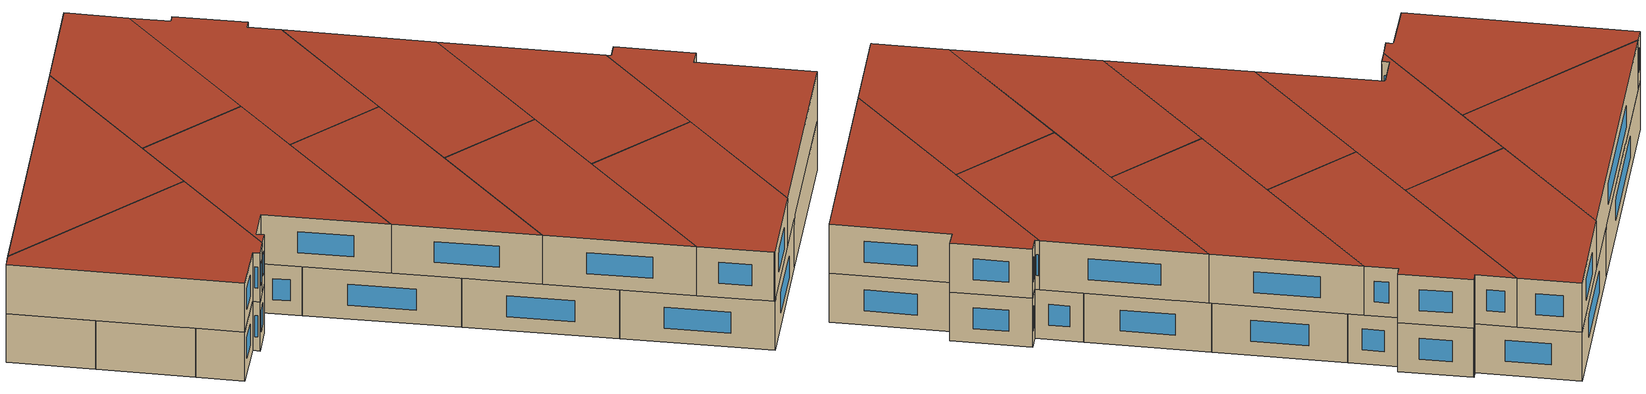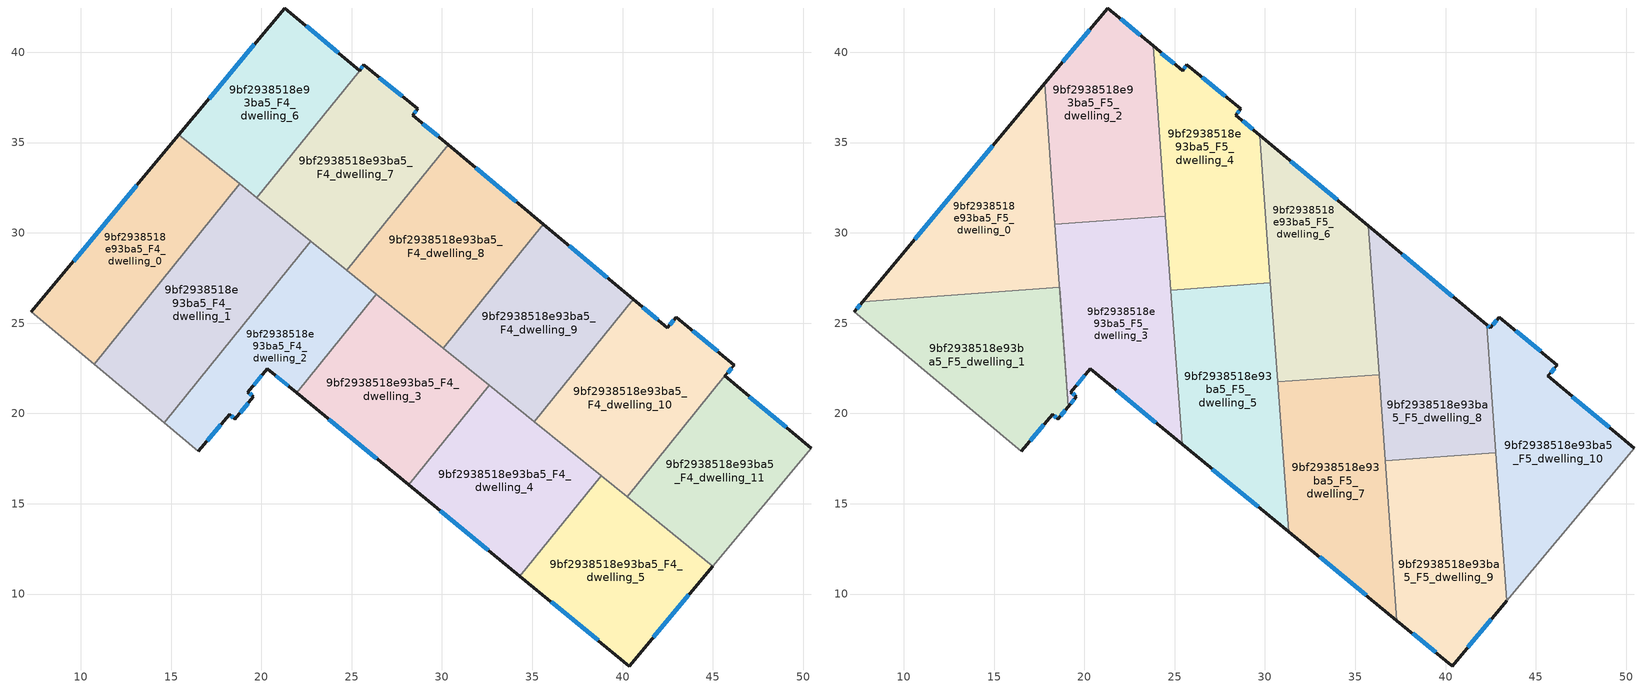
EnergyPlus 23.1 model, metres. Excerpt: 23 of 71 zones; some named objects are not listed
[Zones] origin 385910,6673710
9bf2938518e93ba5_F4_dwelling_0
 floor to 9bf2938518e93ba5_F3_dwelling_0 (EU_floor_Construction): 18.81,32.71 10.74,22.73 7.27,25.63 15.44,35.43 z12
 wall outside (EU_wall_Construction): 15.44,35.43 7.27,25.63 z12:15
 wall to 9bf2938518e93ba5_F4_dwelling_1 (EU_wall_Construction): 10.74,22.73 18.81,32.71 z12:15
 wall adiabatic (EU_wall_Construction): 7.27,25.63 10.74,22.73 z12:15
 wall to 9bf2938518e93ba5_F4_dwelling_6 (EU_wall_Construction): 18.81,32.71 15.44,35.43 z12:15
 window (EU_Window_Construction): 13.11,32.63 9.6,28.43 z12.86:14.14
 ceiling adiabatic (EU_roof_Construction): 10.74,22.73 13.9,26.64 7.74,26.19 7.27,25.63 z15
9bf2938518e93ba5_F4_dwelling_1
 floor to 9bf2938518e93ba5_F3_dwelling_1 (EU_floor_Construction): 22.74,29.54 14.62,19.49 10.74,22.73 18.81,32.71 z12
 wall to 9bf2938518e93ba5_F4_dwelling_2 (EU_wall_Construction): 14.62,19.49 22.74,29.54 z12:15
 wall adiabatic (EU_wall_Construction): 10.74,22.73 14.62,19.49 z12:15
 wall to 9bf2938518e93ba5_F4_dwelling_7 (EU_wall_Construction): 22.74,29.54 19.76,31.95 z12:15
 wall to 9bf2938518e93ba5_F4_dwelling_6 (EU_wall_Construction): 19.76,31.95 18.81,32.71 z12:15
 ceiling adiabatic (EU_roof_Construction): 14.62,19.49 18.8,24.66 18.63,26.99 13.9,26.64 10.74,22.73 z15
9bf2938518e93ba5_F4_dwelling_10
 floor to 9bf2938518e93ba5_F3_dwelling_10 (EU_floor_Construction): 42.97,25.33 46.2,22.67 45.66,22.08 40.25,15.38 35.1,19.55 40.58,26.33 42.48,24.74 z12
 wall outside (EU_wall_Construction): 45.66,22.08 46.2,22.67 42.97,25.33 42.48,24.74 40.58,26.33 z12:15
 wall to 9bf2938518e93ba5_F4_dwelling_11 (EU_wall_Construction): 40.25,15.38 45.66,22.08 z12:15
 wall to 9bf2938518e93ba5_F4_dwelling_9 (EU_wall_Construction): 40.58,26.33 35.1,19.55 z12:15
 wall to 9bf2938518e93ba5_F4_dwelling_4 (EU_wall_Construction): 35.1,19.55 38.81,16.55 z12:15
 wall to 9bf2938518e93ba5_F4_dwelling_5 (EU_wall_Construction): 38.81,16.55 40.25,15.38 z12:15
 window (EU_Window_Construction): 41.94,25.19 41.12,25.87 / 42.83,25.16 42.62,24.91 / 45.28,23.43 43.89,24.57 / 45.81,22.25 46.04,22.5 z12.86:14.14
9bf2938518e93ba5_F4_dwelling_11
 floor to 9bf2938518e93ba5_F3_dwelling_11 (EU_floor_Construction): 50.44,18.08 44.99,11.55 40.25,15.38 45.66,22.08 z12
 wall outside (EU_wall_Construction): 50.44,18.08 45.66,22.08 z12:15
 wall adiabatic (EU_wall_Construction): 44.99,11.55 50.44,18.08 z12:15
 wall to 9bf2938518e93ba5_F4_dwelling_5 (EU_wall_Construction): 40.25,15.38 44.99,11.55 z12:15
 window (EU_Window_Construction): 49.07,19.22 47.03,20.94 z12.86:14.14
9bf2938518e93ba5_F4_dwelling_2
 floor to 9bf2938518e93ba5_F3_dwelling_2 (EU_floor_Construction): 26.36,26.61 21.95,21.14 20.33,22.47 19.26,21.18 19.56,20.93 18.54,19.68 18.26,19.95 16.5,17.92 14.62,19.49 22.74,29.54 z12
 wall outside (EU_wall_Construction): 16.5,17.92 18.26,19.95 18.54,19.68 19.56,20.93 19.26,21.18 20.33,22.47 21.95,21.14 z12:15
 wall adiabatic (EU_wall_Construction): 14.62,19.49 16.5,17.92 z12:15
 wall to 9bf2938518e93ba5_F4_dwelling_3 (EU_wall_Construction): 21.95,21.14 26.36,26.61 z12:15
 wall to 9bf2938518e93ba5_F4_dwelling_8 (EU_wall_Construction): 26.36,26.61 24.73,27.92 z12:15
 wall to 9bf2938518e93ba5_F4_dwelling_7 (EU_wall_Construction): 24.73,27.92 22.74,29.54 z12:15
 window (EU_Window_Construction): 18.83,20.04 19.27,20.58 / 18.34,19.87 18.46,19.76 / 17,18.5 17.75,19.37 / 20.79,22.09 21.49,21.52 / 19.57,21.55 20.03,22.11 / 19.47,21.01 19.35,21.11 z12.86:14.14
9bf2938518e93ba5_F4_dwelling_3
 floor to 9bf2938518e93ba5_F3_dwelling_3 (EU_floor_Construction): 32.61,21.56 28.16,16.05 21.95,21.14 26.36,26.61 z12
 wall outside (EU_wall_Construction): 21.95,21.14 28.16,16.05 z12:15
 wall to 9bf2938518e93ba5_F4_dwelling_4 (EU_wall_Construction): 28.16,16.05 32.61,21.56 z12:15
 wall to 9bf2938518e93ba5_F4_dwelling_9 (EU_wall_Construction): 32.61,21.56 30.08,23.61 z12:15
 wall to 9bf2938518e93ba5_F4_dwelling_8 (EU_wall_Construction): 30.08,23.61 26.36,26.61 z12:15
 window (EU_Window_Construction): 23.73,19.69 26.39,17.5 z12.86:14.14
9bf2938518e93ba5_F4_dwelling_4
 floor to 9bf2938518e93ba5_F3_dwelling_4 (EU_floor_Construction): 38.81,16.55 34.32,11 28.16,16.05 32.61,21.56 z12
 wall outside (EU_wall_Construction): 28.16,16.05 34.32,11 z12:15
 wall to 9bf2938518e93ba5_F4_dwelling_5 (EU_wall_Construction): 34.32,11 38.81,16.55 z12:15
 wall to 9bf2938518e93ba5_F4_dwelling_9 (EU_wall_Construction): 35.1,19.55 32.61,21.56 z12:15
 window (EU_Window_Construction): 29.92,14.6 32.56,12.44 z12.86:14.14
 ceiling adiabatic (EU_roof_Construction): 36.9,14.19 38.81,16.55 36.6,18.34 z15
9bf2938518e93ba5_F4_dwelling_5
 floor to 9bf2938518e93ba5_F3_dwelling_5 (EU_floor_Construction): 44.99,11.55 40.38,6.02 34.32,11 38.81,16.55 z12
 wall outside (EU_wall_Construction): 34.32,11 40.38,6.02 44.99,11.55 z12:15
 window (EU_Window_Construction): 41.7,7.6 43.68,9.97 / 36.05,9.57 38.65,7.44 z12.86:14.14
9bf2938518e93ba5_F4_dwelling_6
 floor to 9bf2938518e93ba5_F3_dwelling_6 (EU_floor_Construction): 25.44,38.98 19.76,31.95 15.44,35.43 21.29,42.45 z12
 wall outside (EU_wall_Construction): 25.44,38.98 21.29,42.45 15.44,35.43 z12:15
 wall to 9bf2938518e93ba5_F4_dwelling_7 (EU_wall_Construction): 19.76,31.95 25.44,38.98 z12:15
 window (EU_Window_Construction): 19.62,40.45 17.11,37.44 / 24.25,39.97 22.48,41.46 z12.86:14.14
9bf2938518e93ba5_F4_dwelling_7
 floor to 9bf2938518e93ba5_F3_dwelling_7 (EU_floor_Construction): 28.67,36.86 28.38,36.52 30.35,34.88 24.73,27.92 19.76,31.95 25.44,38.98 25.68,39.3 25.69,39.29 z12
 wall outside (EU_wall_Construction): 30.35,34.88 28.38,36.52 28.67,36.86 25.69,39.29 25.68,39.3 25.44,38.98 z12:15
 wall to 9bf2938518e93ba5_F4_dwelling_8 (EU_wall_Construction): 24.73,27.92 30.35,34.88 z12:15
 window (EU_Window_Construction): 25.61,39.21 25.51,39.07 / 27.82,37.56 26.54,38.6 / 28.46,36.62 28.59,36.76 / 29.79,35.35 28.95,36.05 z12.86:14.14
9bf2938518e93ba5_F4_dwelling_8
 floor to 9bf2938518e93ba5_F3_dwelling_8 (EU_floor_Construction): 35.62,30.47 30.08,23.61 24.73,27.92 30.35,34.88 z12
 wall outside (EU_wall_Construction): 35.62,30.47 30.35,34.88 z12:15
 wall to 9bf2938518e93ba5_F4_dwelling_9 (EU_wall_Construction): 30.08,23.61 35.62,30.47 z12:15
 window (EU_Window_Construction): 34.12,31.73 31.86,33.62 z12.86:14.14
9bf2938518e93ba5_F4_dwelling_9
 floor to 9bf2938518e93ba5_F3_dwelling_9 (EU_floor_Construction): 40.58,26.33 35.1,19.55 30.08,23.61 35.62,30.47 z12
 wall outside (EU_wall_Construction): 40.58,26.33 35.62,30.47 z12:15
 window (EU_Window_Construction): 39.16,27.51 37.04,29.29 z12.86:14.14
9bf2938518e93ba5_F5_dwelling_0
 floor to 9bf2938518e93ba5_F4_dwelling_0 (EU_floor_Construction): 18.18,33.22 18.26,32.04 13.9,26.64 7.74,26.19 15.44,35.43 z15
 floor to 9bf2938518e93ba5_F4_dwelling_1 (EU_floor_Construction): 18.26,32.04 18.8,24.66 18.63,26.99 13.9,26.64 z15
 floor to 9bf2938518e93ba5_F4_dwelling_6 (EU_floor_Construction): 17.81,38.27 18.18,33.22 15.44,35.43 z15
 wall outside (EU_wall_Construction): 17.81,38.27 7.74,26.19 z15:18
 wall to 9bf2938518e93ba5_F5_dwelling_1 (EU_wall_Construction): 7.74,26.19 18.63,26.99 19.11,20.38 z15:18
 wall to 9bf2938518e93ba5_F5_dwelling_3 (EU_wall_Construction): 19.11,20.38 18.37,30.48 z15:18
 wall to 9bf2938518e93ba5_F5_dwelling_2 (EU_wall_Construction): 18.37,30.49 17.81,38.27 z15:18
 window (EU_Window_Construction): 14.93,34.82 10.61,29.64 z15.86:17.14
 roof outside (EU_roof_Construction): 18.63,26.99 17.81,38.27 7.74,26.19 z18
9bf2938518e93ba5_F5_dwelling_1
 floor to 9bf2938518e93ba5_F4_dwelling_2 (EU_floor_Construction): 18.8,24.66 19.11,20.38 18.54,19.68 18.26,19.95 16.5,17.92 14.62,19.49 z15
 floor adiabatic (EU_floor_Construction): 18.63,26.99 18.8,24.66 14.62,19.49 7.27,25.63 7.74,26.19 z15
 wall outside (EU_wall_Construction): 16.5,17.92 18.26,19.95 18.54,19.68 19.11,20.38 / 7.74,26.19 7.27,25.63 z15:18
 wall adiabatic (EU_wall_Construction): 7.27,25.63 16.5,17.92 z15:18
 window (EU_Window_Construction): 18.34,19.87 18.46,19.76 / 17,18.5 17.75,19.37 / 7.6,26.03 7.4,25.79 / 18.7,19.88 18.95,20.18 z15.86:17.14
 roof outside (EU_roof_Construction): 18.54,19.68 19.11,20.38 18.63,26.99 7.74,26.19 7.27,25.63 16.5,17.92 18.26,19.95 z18
9bf2938518e93ba5_F5_dwelling_10
 floor to 9bf2938518e93ba5_F4_dwelling_11 (EU_floor_Construction): 50.44,18.08 44.99,11.55 43.14,13.05 42.75,18.47 45.66,22.08 z15
 floor to 9bf2938518e93ba5_F4_dwelling_10 (EU_floor_Construction): 46.2,22.67 45.66,22.08 42.75,18.47 42.28,24.91 42.48,24.74 42.97,25.33 z15
 floor to 9bf2938518e93ba5_F4_dwelling_5 (EU_floor_Construction): 44.99,11.55 43.39,9.63 43.14,13.05 z15
 wall outside (EU_wall_Construction): 50.44,18.08 45.66,22.08 46.2,22.67 42.97,25.33 42.48,24.74 42.28,24.91 z15:18
 wall adiabatic (EU_wall_Construction): 43.39,9.63 50.44,18.08 z15:18
 wall to 9bf2938518e93ba5_F5_dwelling_9 (EU_wall_Construction): 42.79,17.83 43.39,9.63 z15:18
 wall to 9bf2938518e93ba5_F5_dwelling_8 (EU_wall_Construction): 42.28,24.91 42.79,17.83 z15:18
 window (EU_Window_Construction): 42.83,25.16 42.62,24.91 / 45.28,23.43 43.89,24.57 / 45.81,22.25 46.04,22.5 / 49.07,19.22 47.03,20.94 / 42.42,24.78 42.34,24.86 z15.86:17.14
 roof outside (EU_roof_Construction): 43.39,9.63 50.44,18.08 45.66,22.08 46.2,22.67 42.97,25.33 42.48,24.74 42.28,24.91 z18
9bf2938518e93ba5_F5_dwelling_2
 floor to 9bf2938518e93ba5_F4_dwelling_6 (EU_floor_Construction): 23.81,40.35 24.03,37.24 19.76,31.95 18.18,33.22 17.81,38.27 21.29,42.45 z15
 floor to 9bf2938518e93ba5_F4_dwelling_0 (EU_floor_Construction): 18.81,32.71 18.26,32.04 18.18,33.22 z15
 floor to 9bf2938518e93ba5_F4_dwelling_7 (EU_floor_Construction): 24.03,37.24 24.49,30.93 21.3,30.7 19.76,31.95 z15
 floor to 9bf2938518e93ba5_F4_dwelling_1 (EU_floor_Construction): 21.3,30.7 18.38,30.49 18.26,32.04 18.81,32.71 z15
 wall outside (EU_wall_Construction): 23.8,40.35 21.29,42.45 17.81,38.27 z15:18
 wall to 9bf2938518e93ba5_F5_dwelling_3 (EU_wall_Construction): 18.38,30.49 24.49,30.93 z15:18
 wall to 9bf2938518e93ba5_F5_dwelling_4 (EU_wall_Construction): 24.49,30.93 23.8,40.35 z15:18
 window (EU_Window_Construction): 23.09,40.95 22.01,41.85 / 20.3,41.26 18.8,39.47 z15.86:17.14
 roof outside (EU_roof_Construction): 24.49,30.93 23.8,40.35 21.29,42.45 17.81,38.27 18.38,30.49 z18
9bf2938518e93ba5_F5_dwelling_3
 floor to 9bf2938518e93ba5_F4_dwelling_2 (EU_floor_Construction): 24.71,27.95 24.93,24.83 21.95,21.14 20.33,22.47 19.26,21.18 19.56,20.93 19.11,20.38 18.8,24.66 22.74,29.54 z15
 floor to 9bf2938518e93ba5_F4_dwelling_3 (EU_floor_Construction): 24.93,24.83 25.41,18.31 21.95,21.14 z15
 floor to 9bf2938518e93ba5_F4_dwelling_7 (EU_floor_Construction): 24.49,30.93 24.71,27.95 21.3,30.7 z15
 floor to 9bf2938518e93ba5_F4_dwelling_1 (EU_floor_Construction): 22.74,29.54 18.8,24.66 18.38,30.49 21.3,30.7 z15
 wall outside (EU_wall_Construction): 19.11,20.38 19.56,20.93 19.26,21.18 20.33,22.47 25.41,18.31 z15:18
 wall to 9bf2938518e93ba5_F5_dwelling_5 (EU_wall_Construction): 25.41,18.31 24.79,26.83 z15:18
 wall to 9bf2938518e93ba5_F5_dwelling_4 (EU_wall_Construction): 24.79,26.83 24.49,30.93 z15:18
 window (EU_Window_Construction): 19.57,21.55 20.03,22.11 / 19.47,21.01 19.35,21.11 / 19.24,20.54 19.43,20.78 / 21.78,21.28 23.96,19.5 z15.86:17.14
 roof outside (EU_roof_Construction): 25.41,18.31 24.49,30.93 18.38,30.49 19.11,20.38 19.56,20.93 19.26,21.18 20.33,22.47 z18
9bf2938518e93ba5_F5_dwelling_4
 floor to 9bf2938518e93ba5_F4_dwelling_7 (EU_floor_Construction): 28.67,36.86 28.38,36.52 29.71,35.41 29.8,34.19 24.73,27.92 24.71,27.95 24.03,37.24 25.44,38.98 25.68,39.3 z15
 floor to 9bf2938518e93ba5_F4_dwelling_6 (EU_floor_Construction): 25.44,38.98 24.03,37.24 23.81,40.35 z15
 floor to 9bf2938518e93ba5_F4_dwelling_8 (EU_floor_Construction): 29.8,34.19 30.31,27.23 25.98,26.91 24.73,27.92 z15
 floor to 9bf2938518e93ba5_F4_dwelling_2 (EU_floor_Construction): 25.98,26.91 24.79,26.83 24.71,27.94 z15
 wall outside (EU_wall_Construction): 29.71,35.41 28.38,36.52 28.67,36.86 25.68,39.3 25.44,38.98 23.8,40.35 z15:18
 wall to 9bf2938518e93ba5_F5_dwelling_5 (EU_wall_Construction): 24.79,26.83 30.31,27.23 z15:18
 wall to 9bf2938518e93ba5_F5_dwelling_6 (EU_wall_Construction): 30.31,27.23 29.71,35.41 z15:18
 window (EU_Window_Construction): 24.97,39.37 24.27,39.96 / 25.61,39.21 25.51,39.07 / 27.81,37.56 26.53,38.61 / 28.46,36.62 28.59,36.76 / 29.33,35.73 28.76,36.2 z15.86:17.14
 roof outside (EU_roof_Construction): 30.31,27.23 29.71,35.41 28.38,36.52 28.67,36.86 25.68,39.3 25.44,38.98 23.8,40.35 24.79,26.83 z18
9bf2938518e93ba5_F5_dwelling_5
 floor to 9bf2938518e93ba5_F4_dwelling_3 (EU_floor_Construction): 30.6,23.18 30.88,19.41 28.16,16.05 25.41,18.31 24.93,24.84 26.36,26.61 z15
 floor to 9bf2938518e93ba5_F4_dwelling_2 (EU_floor_Construction): 26.36,26.61 24.93,24.84 24.79,26.83 25.98,26.91 z15
 floor to 9bf2938518e93ba5_F4_dwelling_4 (EU_floor_Construction): 30.88,19.41 31.31,13.46 28.16,16.05 z15
 floor to 9bf2938518e93ba5_F4_dwelling_8 (EU_floor_Construction): 30.31,27.23 30.53,24.17 30.08,23.61 25.98,26.91 z15
 floor to 9bf2938518e93ba5_F4_dwelling_9 (EU_floor_Construction): 30.53,24.17 30.6,23.18 30.08,23.61 z15
 wall outside (EU_wall_Construction): 25.41,18.31 31.31,13.46 z15:18
 wall to 9bf2938518e93ba5_F5_dwelling_7 (EU_wall_Construction): 31.31,13.46 30.71,21.75 z15:18
 wall to 9bf2938518e93ba5_F5_dwelling_6 (EU_wall_Construction): 30.7,21.75 30.31,27.23 z15:18
 window (EU_Window_Construction): 27.09,16.92 29.62,14.85 z15.86:17.14
 roof outside (EU_roof_Construction): 31.31,13.46 30.31,27.23 24.79,26.83 25.41,18.31 z18
9bf2938518e93ba5_F5_dwelling_6
 floor to 9bf2938518e93ba5_F4_dwelling_8 (EU_floor_Construction): 35.62,30.47 30.53,24.17 29.8,34.19 30.35,34.88 z15
 floor to 9bf2938518e93ba5_F4_dwelling_9 (EU_floor_Construction): 35.72,30.39 36.32,22.15 32.24,21.86 30.6,23.18 30.53,24.17 35.62,30.47 z15
 floor to 9bf2938518e93ba5_F4_dwelling_7 (EU_floor_Construction): 30.35,34.88 29.8,34.19 29.71,35.41 z15
 floor to 9bf2938518e93ba5_F4_dwelling_3 (EU_floor_Construction): 32.24,21.86 30.71,21.75 30.6,23.18 z15
 wall outside (EU_wall_Construction): 35.72,30.39 29.71,35.41 z15:18
 wall to 9bf2938518e93ba5_F5_dwelling_7 (EU_wall_Construction): 30.71,21.75 36.32,22.15 z15:18
 wall to 9bf2938518e93ba5_F5_dwelling_8 (EU_wall_Construction): 36.32,22.15 35.72,30.39 z15:18
 window (EU_Window_Construction): 34,31.82 31.43,33.98 z15.86:17.14
 roof outside (EU_roof_Construction): 36.32,22.15 35.72,30.39 29.71,35.41 30.71,21.75 z18
9bf2938518e93ba5_F5_dwelling_7
 floor to 9bf2938518e93ba5_F4_dwelling_4 (EU_floor_Construction): 36.6,18.34 36.9,14.19 34.32,11 31.31,13.46 30.88,19.41 32.61,21.56 z15
 floor to 9bf2938518e93ba5_F4_dwelling_10 (EU_floor_Construction): 36.39,21.15 36.6,18.34 35.1,19.55 z15
 floor to 9bf2938518e93ba5_F4_dwelling_5 (EU_floor_Construction): 36.9,14.19 37.31,8.54 34.32,11 z15
 floor to 9bf2938518e93ba5_F4_dwelling_3 (EU_floor_Construction): 32.61,21.56 30.88,19.41 30.71,21.75 32.24,21.86 z15
 floor to 9bf2938518e93ba5_F4_dwelling_9 (EU_floor_Construction): 36.32,22.15 36.39,21.15 35.1,19.55 32.24,21.86 z15
 wall outside (EU_wall_Construction): 31.31,13.46 37.31,8.54 z15:18
 wall to 9bf2938518e93ba5_F5_dwelling_9 (EU_wall_Construction): 37.31,8.54 36.67,17.38 z15:18
 wall to 9bf2938518e93ba5_F5_dwelling_8 (EU_wall_Construction): 36.67,17.39 36.32,22.15 z15:18
 window (EU_Window_Construction): 33.02,12.06 35.6,9.94 z15.86:17.14
 roof outside (EU_roof_Construction): 37.31,8.54 36.32,22.15 30.71,21.75 31.31,13.46 z18
9bf2938518e93ba5_F5_dwelling_8
 floor to 9bf2938518e93ba5_F4_dwelling_10 (EU_floor_Construction): 42.28,24.91 42.75,18.47 42.2,17.79 37.68,17.46 36.6,18.34 36.39,21.15 40.58,26.33 z15
 floor adiabatic (EU_floor_Construction): 37.69,17.46 36.67,17.38 36.6,18.34 z15
 floor to 9bf2938518e93ba5_F4_dwelling_9 (EU_floor_Construction): 40.58,26.33 36.39,21.15 35.72,30.39 z15
 floor to 9bf2938518e93ba5_F4_dwelling_11 (EU_floor_Construction): 42.75,18.47 42.79,17.83 42.2,17.79 z15
 wall outside (EU_wall_Construction): 42.28,24.91 35.72,30.39 z15:18
 wall to 9bf2938518e93ba5_F5_dwelling_9 (EU_wall_Construction): 36.67,17.38 42.79,17.83 z15:18
 window (EU_Window_Construction): 40.4,26.47 37.6,28.82 z15.86:17.14
 roof outside (EU_roof_Construction): 42.79,17.83 42.28,24.91 35.72,30.39 36.67,17.38 z18
9bf2938518e93ba5_F5_dwelling_9
 floor to 9bf2938518e93ba5_F4_dwelling_5 (EU_floor_Construction): 43.14,13.05 43.39,9.63 40.38,6.02 40.32,6.07 37.31,8.54 36.9,14.19 38.81,16.55 z15
 floor to 9bf2938518e93ba5_F4_dwelling_11 (EU_floor_Construction): 42.79,17.83 43.14,13.05 40.25,15.38 42.2,17.79 z15
 floor to 9bf2938518e93ba5_F4_dwelling_10 (EU_floor_Construction): 42.2,17.79 40.25,15.38 37.68,17.46 z15
 floor adiabatic (EU_floor_Construction): 38.81,16.55 36.9,14.19 36.67,17.38 37.68,17.46 z15
 wall outside (EU_wall_Construction): 37.31,8.54 40.32,6.07 40.38,6.02 43.39,9.63 z15:18
 window (EU_Window_Construction): 38.17,7.83 39.46,6.77 / 41.24,7.05 42.53,8.6 z15.86:17.14
 roof outside (EU_roof_Construction): 40.38,6.02 43.39,9.63 42.79,17.83 36.67,17.38 37.31,8.54 40.32,6.07 z18
[Building]
EU S2 Campaign: North Axis=0; Terrain=City; Solar Distribution=FullExterior
[Site:Location]
Helsinki-Vantaa.AP: Latitude=60.317; Longitude=24.963; Time Zone=2; Elevation=54.6
[SizingPeriod:WeatherFileDays]
AnnualSizingPeriod: Begin Month=1; Begin Day of Month=1; End Month=12; End Day of Month=31; Day of Week for Start Day=Monday; Use Weather File Daylight Saving Period=No; Use Weather File Rain and Snow Indicators=No
[MATERIAL]
EU_InternalMass_Material: Roughness=MediumRough; Thickness=0.1; Conductivity=1; Density=1800; Specific Heat=900; Thermal Absorptance=0.9; Solar Absorptance=0.7; Visible Absorptance=0.7
[MATERIAL:NOMASS] Roughness=MediumRough; Thermal Absorptance=0.9; Solar Absorptance=0.7; Visible Absorptance=0.7
Name | Thermal Resistance
EU_wall_NoMass | 1.10183
EU_roof_NoMass; EU_floor_NoMass | 1.70606
[WINDOWMATERIAL:SIMPLEGLAZINGSYSTEM]
EU_Window_SimpleGlazing: UFactor=3.11035; Solar Heat Gain Coefficient=0.8; Visible Transmittance=0.8
[CONSTRUCTION]
EU_wall_Construction: EU_wall_NoMass
EU_roof_Construction: EU_roof_NoMass
EU_floor_Construction: EU_floor_NoMass
EU_Window_Construction: EU_Window_SimpleGlazing
EU_InternalMass_Construction: EU_InternalMass_Material
[ZONE] Type=1; Multiplier=1; Ceiling Height=autocalculate; Floor Area=autocalculate; Part of Total Floor Area=Yes
Name | Volume
9bf2938518e93ba5_F4_dwelling_0 | 169.975
9bf2938518e93ba5_F5_dwelling_0; 9bf2938518e93ba5_F5_dwelling_3 | 185.432
9bf2938518e93ba5_F4_dwelling_1 | 195.117
9bf2938518e93ba5_F5_dwelling_1 | 185.4375
9bf2938518e93ba5_F4_dwelling_10 | 181.893
9bf2938518e93ba5_F5_dwelling_10 | 185.447
9bf2938518e93ba5_F4_dwelling_11 | 158.074
9bf2938518e93ba5_F4_dwelling_2 | 144.866
9bf2938518e93ba5_F5_dwelling_2 | 185.418
9bf2938518e93ba5_F4_dwelling_3 | 169.984
9bf2938518e93ba5_F4_dwelling_4 | 169.971
9bf2938518e93ba5_F5_dwelling_4; 9bf2938518e93ba5_F5_dwelling_8 | 185.427
9bf2938518e93ba5_F4_dwelling_5 | 170.008
9bf2938518e93ba5_F5_dwelling_5 | 185.429
9bf2938518e93ba5_F4_dwelling_6 | 149.381
9bf2938518e93ba5_F5_dwelling_6 | 185.448
9bf2938518e93ba5_F4_dwelling_7 | 177.582
9bf2938518e93ba5_F5_dwelling_7 | 185.435
9bf2938518e93ba5_F4_dwelling_8 | 182.99
9bf2938518e93ba5_F4_dwelling_9 | 169.978
9bf2938518e93ba5_F5_dwelling_9 | 185.439
[INTERNALMASS] Construction=EU_InternalMass_Construction
Name | Zone or ZoneList | Surface Area
9bf2938518e93ba5_F4_dwelling_0_EU_InternalMass | 9bf2938518e93ba5_F4_dwelling_0 | 56.6587
9bf2938518e93ba5_F4_dwelling_1_EU_InternalMass | 9bf2938518e93ba5_F4_dwelling_1 | 65.0393
9bf2938518e93ba5_F4_dwelling_2_EU_InternalMass | 9bf2938518e93ba5_F4_dwelling_2 | 48.2892
9bf2938518e93ba5_F4_dwelling_3_EU_InternalMass | 9bf2938518e93ba5_F4_dwelling_3 | 56.6609
9bf2938518e93ba5_F4_dwelling_4_EU_InternalMass | 9bf2938518e93ba5_F4_dwelling_4 | 56.6571
9bf2938518e93ba5_F4_dwelling_5_EU_InternalMass | 9bf2938518e93ba5_F4_dwelling_5 | 56.669
9bf2938518e93ba5_F4_dwelling_6_EU_InternalMass | 9bf2938518e93ba5_F4_dwelling_6 | 49.7936
9bf2938518e93ba5_F4_dwelling_7_EU_InternalMass | 9bf2938518e93ba5_F4_dwelling_7 | 59.1939
9bf2938518e93ba5_F4_dwelling_8_EU_InternalMass | 9bf2938518e93ba5_F4_dwelling_8 | 60.997
9bf2938518e93ba5_F4_dwelling_9_EU_InternalMass | 9bf2938518e93ba5_F4_dwelling_9 | 56.6591
9bf2938518e93ba5_F4_dwelling_10_EU_InternalMass | 9bf2938518e93ba5_F4_dwelling_10 | 60.6311
9bf2938518e93ba5_F4_dwelling_11_EU_InternalMass | 9bf2938518e93ba5_F4_dwelling_11 | 52.6913
9bf2938518e93ba5_F5_dwelling_0_EU_InternalMass | 9bf2938518e93ba5_F5_dwelling_0 | 61.8124
9bf2938518e93ba5_F5_dwelling_1_EU_InternalMass | 9bf2938518e93ba5_F5_dwelling_1 | 61.8124
9bf2938518e93ba5_F5_dwelling_2_EU_InternalMass | 9bf2938518e93ba5_F5_dwelling_2 | 61.8066
9bf2938518e93ba5_F5_dwelling_3_EU_InternalMass | 9bf2938518e93ba5_F5_dwelling_3 | 61.813
9bf2938518e93ba5_F5_dwelling_4_EU_InternalMass | 9bf2938518e93ba5_F5_dwelling_4 | 61.8082
9bf2938518e93ba5_F5_dwelling_5_EU_InternalMass | 9bf2938518e93ba5_F5_dwelling_5 | 61.808
9bf2938518e93ba5_F5_dwelling_6_EU_InternalMass | 9bf2938518e93ba5_F5_dwelling_6 | 61.8174
9bf2938518e93ba5_F5_dwelling_7_EU_InternalMass | 9bf2938518e93ba5_F5_dwelling_7 | 61.8125
9bf2938518e93ba5_F5_dwelling_8_EU_InternalMass | 9bf2938518e93ba5_F5_dwelling_8 | 61.8079
9bf2938518e93ba5_F5_dwelling_9_EU_InternalMass | 9bf2938518e93ba5_F5_dwelling_9 | 61.8132
9bf2938518e93ba5_F5_dwelling_10_EU_InternalMass | 9bf2938518e93ba5_F5_dwelling_10 | 61.82
[OTHEREQUIPMENT] Fuel Type=Electricity; Design Level Calculation Method=Watts/Area; Power per Zone Floor Area=1; Fraction Latent=0; Fraction Radiant=0; Fraction Lost=0; Carbon Dioxide Generation Rate=0; EndUse Subcategory=EU_Step8_InternalGains
Name | Zone or ZoneList or Space or SpaceList | Schedule
EU_Step8_InternalGain_9bf2938518e93ba5_F4_dwelling_0_f000 | 9bf2938518e93ba5_F4_dwelling_0 | EU_Step8_GainSchedule_9bf2938518e93ba5_F4_dwelling_0_f000
EU_Step8_InternalGain_9bf2938518e93ba5_F4_dwelling_1_f000 | 9bf2938518e93ba5_F4_dwelling_1 | EU_Step8_GainSchedule_9bf2938518e93ba5_F4_dwelling_1_f000
EU_Step8_InternalGain_9bf2938518e93ba5_F4_dwelling_2_f000 | 9bf2938518e93ba5_F4_dwelling_2 | EU_Step8_GainSchedule_9bf2938518e93ba5_F4_dwelling_2_f000
EU_Step8_InternalGain_9bf2938518e93ba5_F4_dwelling_3_f000 | 9bf2938518e93ba5_F4_dwelling_3 | EU_Step8_GainSchedule_9bf2938518e93ba5_F4_dwelling_3_f000
EU_Step8_InternalGain_9bf2938518e93ba5_F4_dwelling_4_f000 | 9bf2938518e93ba5_F4_dwelling_4 | EU_Step8_GainSchedule_9bf2938518e93ba5_F4_dwelling_4_f000
EU_Step8_InternalGain_9bf2938518e93ba5_F4_dwelling_5_f000 | 9bf2938518e93ba5_F4_dwelling_5 | EU_Step8_GainSchedule_9bf2938518e93ba5_F4_dwelling_5_f000
EU_Step8_InternalGain_9bf2938518e93ba5_F4_dwelling_6_f000 | 9bf2938518e93ba5_F4_dwelling_6 | EU_Step8_GainSchedule_9bf2938518e93ba5_F4_dwelling_6_f000
EU_Step8_InternalGain_9bf2938518e93ba5_F4_dwelling_7_f000 | 9bf2938518e93ba5_F4_dwelling_7 | EU_Step8_GainSchedule_9bf2938518e93ba5_F4_dwelling_7_f000
EU_Step8_InternalGain_9bf2938518e93ba5_F4_dwelling_8_f000 | 9bf2938518e93ba5_F4_dwelling_8 | EU_Step8_GainSchedule_9bf2938518e93ba5_F4_dwelling_8_f000
EU_Step8_InternalGain_9bf2938518e93ba5_F4_dwelling_9_f000 | 9bf2938518e93ba5_F4_dwelling_9 | EU_Step8_GainSchedule_9bf2938518e93ba5_F4_dwelling_9_f000
EU_Step8_InternalGain_9bf2938518e93ba5_F4_dwelling_10_f000 | 9bf2938518e93ba5_F4_dwelling_10 | EU_Step8_GainSchedule_9bf2938518e93ba5_F4_dwelling_10_f000
EU_Step8_InternalGain_9bf2938518e93ba5_F4_dwelling_11_f000 | 9bf2938518e93ba5_F4_dwelling_11 | EU_Step8_GainSchedule_9bf2938518e93ba5_F4_dwelling_11_f000
EU_Step8_InternalGain_9bf2938518e93ba5_F5_dwelling_0_f000 | 9bf2938518e93ba5_F5_dwelling_0 | EU_Step8_GainSchedule_9bf2938518e93ba5_F5_dwelling_0_f000
EU_Step8_InternalGain_9bf2938518e93ba5_F5_dwelling_1_f000 | 9bf2938518e93ba5_F5_dwelling_1 | EU_Step8_GainSchedule_9bf2938518e93ba5_F5_dwelling_1_f000
EU_Step8_InternalGain_9bf2938518e93ba5_F5_dwelling_2_f000 | 9bf2938518e93ba5_F5_dwelling_2 | EU_Step8_GainSchedule_9bf2938518e93ba5_F5_dwelling_2_f000
EU_Step8_InternalGain_9bf2938518e93ba5_F5_dwelling_3_f000 | 9bf2938518e93ba5_F5_dwelling_3 | EU_Step8_GainSchedule_9bf2938518e93ba5_F5_dwelling_3_f000
EU_Step8_InternalGain_9bf2938518e93ba5_F5_dwelling_4_f000 | 9bf2938518e93ba5_F5_dwelling_4 | EU_Step8_GainSchedule_9bf2938518e93ba5_F5_dwelling_4_f000
EU_Step8_InternalGain_9bf2938518e93ba5_F5_dwelling_5_f000 | 9bf2938518e93ba5_F5_dwelling_5 | EU_Step8_GainSchedule_9bf2938518e93ba5_F5_dwelling_5_f000
EU_Step8_InternalGain_9bf2938518e93ba5_F5_dwelling_6_f000 | 9bf2938518e93ba5_F5_dwelling_6 | EU_Step8_GainSchedule_9bf2938518e93ba5_F5_dwelling_6_f000
EU_Step8_InternalGain_9bf2938518e93ba5_F5_dwelling_7_f000 | 9bf2938518e93ba5_F5_dwelling_7 | EU_Step8_GainSchedule_9bf2938518e93ba5_F5_dwelling_7_f000
EU_Step8_InternalGain_9bf2938518e93ba5_F5_dwelling_8_f000 | 9bf2938518e93ba5_F5_dwelling_8 | EU_Step8_GainSchedule_9bf2938518e93ba5_F5_dwelling_8_f000
EU_Step8_InternalGain_9bf2938518e93ba5_F5_dwelling_9_f000 | 9bf2938518e93ba5_F5_dwelling_9 | EU_Step8_GainSchedule_9bf2938518e93ba5_F5_dwelling_9_f000
EU_Step8_InternalGain_9bf2938518e93ba5_F5_dwelling_10_f000 | 9bf2938518e93ba5_F5_dwelling_10 | EU_Step8_GainSchedule_9bf2938518e93ba5_F5_dwelling_10_f000
[ZONEVENTILATION:DESIGNFLOWRATE] Schedule=EU_AlwaysOn; Design Flow Rate Calculation Method=AirChanges/Hour; Air Changes per Hour=0.756316; Ventilation Type=Natural; Fan Pressure Rise=0; Fan Total Efficiency=1; Constant Term Coefficient=1; Temperature Term Coefficient=0; Velocity Term Coefficient=0; Velocity Squared Term Coefficient=0; Minimum Indoor Temperature=-100; Maximum Indoor Temperature=100; Delta Temperature=-100; Minimum Outdoor Temperature=-100; Maximum Outdoor Temperature=100; Maximum Wind Speed=40
Name | Zone or ZoneList or Space or SpaceList
EU_ConstantAir_9bf2938518e93ba5_F4_dwelling_0 | 9bf2938518e93ba5_F4_dwelling_0
EU_ConstantAir_9bf2938518e93ba5_F4_dwelling_1 | 9bf2938518e93ba5_F4_dwelling_1
EU_ConstantAir_9bf2938518e93ba5_F4_dwelling_2 | 9bf2938518e93ba5_F4_dwelling_2
EU_ConstantAir_9bf2938518e93ba5_F4_dwelling_3 | 9bf2938518e93ba5_F4_dwelling_3
EU_ConstantAir_9bf2938518e93ba5_F4_dwelling_4 | 9bf2938518e93ba5_F4_dwelling_4
EU_ConstantAir_9bf2938518e93ba5_F4_dwelling_5 | 9bf2938518e93ba5_F4_dwelling_5
EU_ConstantAir_9bf2938518e93ba5_F4_dwelling_6 | 9bf2938518e93ba5_F4_dwelling_6
EU_ConstantAir_9bf2938518e93ba5_F4_dwelling_7 | 9bf2938518e93ba5_F4_dwelling_7
EU_ConstantAir_9bf2938518e93ba5_F4_dwelling_8 | 9bf2938518e93ba5_F4_dwelling_8
EU_ConstantAir_9bf2938518e93ba5_F4_dwelling_9 | 9bf2938518e93ba5_F4_dwelling_9
EU_ConstantAir_9bf2938518e93ba5_F4_dwelling_10 | 9bf2938518e93ba5_F4_dwelling_10
EU_ConstantAir_9bf2938518e93ba5_F4_dwelling_11 | 9bf2938518e93ba5_F4_dwelling_11
EU_ConstantAir_9bf2938518e93ba5_F5_dwelling_0 | 9bf2938518e93ba5_F5_dwelling_0
EU_ConstantAir_9bf2938518e93ba5_F5_dwelling_1 | 9bf2938518e93ba5_F5_dwelling_1
EU_ConstantAir_9bf2938518e93ba5_F5_dwelling_2 | 9bf2938518e93ba5_F5_dwelling_2
EU_ConstantAir_9bf2938518e93ba5_F5_dwelling_3 | 9bf2938518e93ba5_F5_dwelling_3
EU_ConstantAir_9bf2938518e93ba5_F5_dwelling_4 | 9bf2938518e93ba5_F5_dwelling_4
EU_ConstantAir_9bf2938518e93ba5_F5_dwelling_5 | 9bf2938518e93ba5_F5_dwelling_5
EU_ConstantAir_9bf2938518e93ba5_F5_dwelling_6 | 9bf2938518e93ba5_F5_dwelling_6
EU_ConstantAir_9bf2938518e93ba5_F5_dwelling_7 | 9bf2938518e93ba5_F5_dwelling_7
EU_ConstantAir_9bf2938518e93ba5_F5_dwelling_8 | 9bf2938518e93ba5_F5_dwelling_8
EU_ConstantAir_9bf2938518e93ba5_F5_dwelling_9 | 9bf2938518e93ba5_F5_dwelling_9
EU_ConstantAir_9bf2938518e93ba5_F5_dwelling_10 | 9bf2938518e93ba5_F5_dwelling_10
[HVACTEMPLATE:ZONE:IDEALLOADSAIRSYSTEM] System Availability Schedule=EU_AlwaysOn; Maximum Heating Supply Air Temperature=50; Minimum Cooling Supply Air Temperature=13; Maximum Heating Supply Air Humidity Ratio=0.0156; Minimum Cooling Supply Air Humidity Ratio=0.0077; Heating Limit=NoLimit; Cooling Limit=NoLimit; Heating Availability Schedule=EU_AlwaysOn; Cooling Availability Schedule=EU_CoolingOff; Dehumidification Control Type=ConstantSensibleHeatRatio; Cooling Sensible Heat Ratio=0.7; Dehumidification Setpoint=60; Humidification Control Type=None; Humidification Setpoint=30; Outdoor Air Method=None; Outdoor Air Flow Rate per Person=0.00944; Outdoor Air Flow Rate per Zone Floor Area=0; Outdoor Air Flow Rate per Zone=0; Demand Controlled Ventilation Type=None; Outdoor Air Economizer Type=NoEconomizer; Heat Recovery Type=None; Sensible Heat Recovery Effectiveness=0.7; Latent Heat Recovery Effectiveness=0.65
Name | Template Thermostat
9bf2938518e93ba5_F4_dwelling_0 | EU_HeatOnly_9bf2938518e93ba5_F4_dwelling_0
9bf2938518e93ba5_F4_dwelling_1 | EU_HeatOnly_9bf2938518e93ba5_F4_dwelling_1
9bf2938518e93ba5_F4_dwelling_2 | EU_HeatOnly_9bf2938518e93ba5_F4_dwelling_2
9bf2938518e93ba5_F4_dwelling_3 | EU_HeatOnly_9bf2938518e93ba5_F4_dwelling_3
9bf2938518e93ba5_F4_dwelling_4 | EU_HeatOnly_9bf2938518e93ba5_F4_dwelling_4
9bf2938518e93ba5_F4_dwelling_5 | EU_HeatOnly_9bf2938518e93ba5_F4_dwelling_5
9bf2938518e93ba5_F4_dwelling_6 | EU_HeatOnly_9bf2938518e93ba5_F4_dwelling_6
9bf2938518e93ba5_F4_dwelling_7 | EU_HeatOnly_9bf2938518e93ba5_F4_dwelling_7
9bf2938518e93ba5_F4_dwelling_8 | EU_HeatOnly_9bf2938518e93ba5_F4_dwelling_8
9bf2938518e93ba5_F4_dwelling_9 | EU_HeatOnly_9bf2938518e93ba5_F4_dwelling_9
9bf2938518e93ba5_F4_dwelling_10 | EU_HeatOnly_9bf2938518e93ba5_F4_dwelling_10
9bf2938518e93ba5_F4_dwelling_11 | EU_HeatOnly_9bf2938518e93ba5_F4_dwelling_11
9bf2938518e93ba5_F5_dwelling_0 | EU_HeatOnly_9bf2938518e93ba5_F5_dwelling_0
9bf2938518e93ba5_F5_dwelling_1 | EU_HeatOnly_9bf2938518e93ba5_F5_dwelling_1
9bf2938518e93ba5_F5_dwelling_2 | EU_HeatOnly_9bf2938518e93ba5_F5_dwelling_2
9bf2938518e93ba5_F5_dwelling_3 | EU_HeatOnly_9bf2938518e93ba5_F5_dwelling_3
9bf2938518e93ba5_F5_dwelling_4 | EU_HeatOnly_9bf2938518e93ba5_F5_dwelling_4
9bf2938518e93ba5_F5_dwelling_5 | EU_HeatOnly_9bf2938518e93ba5_F5_dwelling_5
9bf2938518e93ba5_F5_dwelling_6 | EU_HeatOnly_9bf2938518e93ba5_F5_dwelling_6
9bf2938518e93ba5_F5_dwelling_7 | EU_HeatOnly_9bf2938518e93ba5_F5_dwelling_7
9bf2938518e93ba5_F5_dwelling_8 | EU_HeatOnly_9bf2938518e93ba5_F5_dwelling_8
9bf2938518e93ba5_F5_dwelling_9 | EU_HeatOnly_9bf2938518e93ba5_F5_dwelling_9
9bf2938518e93ba5_F5_dwelling_10 | EU_HeatOnly_9bf2938518e93ba5_F5_dwelling_10
[SIZING:ZONE] Zone Cooling Design Supply Air Temperature Input Method=SupplyAirTemperature; Zone Cooling Design Supply Air Temperature=13; Zone Heating Design Supply Air Temperature Input Method=SupplyAirTemperature; Zone Heating Design Supply Air Temperature=50; Zone Cooling Design Supply Air Humidity Ratio=0.008; Zone Heating Design Supply Air Humidity Ratio=0.008; Cooling Design Air Flow Method=DesignDay; Cooling Design Air Flow Rate=0; Cooling Minimum Air Flow per Zone Floor Area=0.000762; Cooling Minimum Air Flow=0; Cooling Minimum Air Flow Fraction=0.2; Heating Design Air Flow Method=DesignDay; Heating Design Air Flow Rate=0; Heating Maximum Air Flow per Zone Floor Area=0.002032; Heating Maximum Air Flow=0.141576; Heating Maximum Air Flow Fraction=0.3; Account for Dedicated Outdoor Air System=No; Dedicated Outdoor Air System Control Strategy=NeutralSupplyAir; Dedicated Outdoor Air Low Setpoint Temperature for Design=autosize; Dedicated Outdoor Air High Setpoint Temperature for Design=autosize; Zone Load Sizing Method=Sensible Load Only No Latent Load; Zone Latent Cooling Design Supply Air Humidity Ratio Input Method=HumidityRatioDifference; Zone Cooling Design Supply Air Humidity Ratio Difference=0.005; Zone Latent Heating Design Supply Air Humidity Ratio Input Method=HumidityRatioDifference; Zone Humidification Design Supply Air Humidity Ratio Difference=0.005
9bf2938518e93ba5_F4_dwelling_0; 9bf2938518e93ba5_F4_dwelling_1; 9bf2938518e93ba5_F4_dwelling_2; 9bf2938518e93ba5_F4_dwelling_3; 9bf2938518e93ba5_F4_dwelling_4; 9bf2938518e93ba5_F4_dwelling_5; 9bf2938518e93ba5_F4_dwelling_6; 9bf2938518e93ba5_F4_dwelling_7; 9bf2938518e93ba5_F4_dwelling_8; 9bf2938518e93ba5_F4_dwelling_9; 9bf2938518e93ba5_F4_dwelling_10; 9bf2938518e93ba5_F4_dwelling_11; 9bf2938518e93ba5_F5_dwelling_0; 9bf2938518e93ba5_F5_dwelling_1; 9bf2938518e93ba5_F5_dwelling_2; 9bf2938518e93ba5_F5_dwelling_3; 9bf2938518e93ba5_F5_dwelling_4; 9bf2938518e93ba5_F5_dwelling_5; 9bf2938518e93ba5_F5_dwelling_6; 9bf2938518e93ba5_F5_dwelling_7; 9bf2938518e93ba5_F5_dwelling_8; 9bf2938518e93ba5_F5_dwelling_9; 9bf2938518e93ba5_F5_dwelling_10
[SCHEDULE:CONSTANT]
Name | Hourly Value
EU_AlwaysOn | 1
EU_CoolingOff | 0
[SCHEDULE:FILE] Column Number=1; Rows to Skip at Top=0; Number of Hours of Data=8760; Column Separator=Comma; Interpolate to Timestep=No; Minutes per Item=60; Adjust Schedule for Daylight Savings=Yes
Name | File
EU_Step8_GainSchedule_9bf2938518e93ba5_F4_dwelling_0_f000 | ../../schedules/9bf2938518e93ba5/9bf2938518e93ba5_F4_dwelling_0_f000_gain.csv
EU_Step8_GainSchedule_9bf2938518e93ba5_F4_dwelling_1_f000 | ../../schedules/9bf2938518e93ba5/9bf2938518e93ba5_F4_dwelling_1_f000_gain.csv
EU_Step8_GainSchedule_9bf2938518e93ba5_F4_dwelling_2_f000 | ../../schedules/9bf2938518e93ba5/9bf2938518e93ba5_F4_dwelling_2_f000_gain.csv
EU_Step8_GainSchedule_9bf2938518e93ba5_F4_dwelling_3_f000 | ../../schedules/9bf2938518e93ba5/9bf2938518e93ba5_F4_dwelling_3_f000_gain.csv
EU_Step8_GainSchedule_9bf2938518e93ba5_F4_dwelling_4_f000 | ../../schedules/9bf2938518e93ba5/9bf2938518e93ba5_F4_dwelling_4_f000_gain.csv
EU_Step8_GainSchedule_9bf2938518e93ba5_F4_dwelling_5_f000 | ../../schedules/9bf2938518e93ba5/9bf2938518e93ba5_F4_dwelling_5_f000_gain.csv
EU_Step8_GainSchedule_9bf2938518e93ba5_F4_dwelling_6_f000 | ../../schedules/9bf2938518e93ba5/9bf2938518e93ba5_F4_dwelling_6_f000_gain.csv
EU_Step8_GainSchedule_9bf2938518e93ba5_F4_dwelling_7_f000 | ../../schedules/9bf2938518e93ba5/9bf2938518e93ba5_F4_dwelling_7_f000_gain.csv
EU_Step8_GainSchedule_9bf2938518e93ba5_F4_dwelling_8_f000 | ../../schedules/9bf2938518e93ba5/9bf2938518e93ba5_F4_dwelling_8_f000_gain.csv
EU_Step8_GainSchedule_9bf2938518e93ba5_F4_dwelling_9_f000 | ../../schedules/9bf2938518e93ba5/9bf2938518e93ba5_F4_dwelling_9_f000_gain.csv
EU_Step8_GainSchedule_9bf2938518e93ba5_F4_dwelling_10_f000 | ../../schedules/9bf2938518e93ba5/9bf2938518e93ba5_F4_dwelling_10_f000_gain.csv
EU_Step8_GainSchedule_9bf2938518e93ba5_F4_dwelling_11_f000 | ../../schedules/9bf2938518e93ba5/9bf2938518e93ba5_F4_dwelling_11_f000_gain.csv
EU_Step8_GainSchedule_9bf2938518e93ba5_F5_dwelling_0_f000 | ../../schedules/9bf2938518e93ba5/9bf2938518e93ba5_F5_dwelling_0_f000_gain.csv
EU_Step8_GainSchedule_9bf2938518e93ba5_F5_dwelling_1_f000 | ../../schedules/9bf2938518e93ba5/9bf2938518e93ba5_F5_dwelling_1_f000_gain.csv
EU_Step8_GainSchedule_9bf2938518e93ba5_F5_dwelling_2_f000 | ../../schedules/9bf2938518e93ba5/9bf2938518e93ba5_F5_dwelling_2_f000_gain.csv
EU_Step8_GainSchedule_9bf2938518e93ba5_F5_dwelling_3_f000 | ../../schedules/9bf2938518e93ba5/9bf2938518e93ba5_F5_dwelling_3_f000_gain.csv
EU_Step8_GainSchedule_9bf2938518e93ba5_F5_dwelling_4_f000 | ../../schedules/9bf2938518e93ba5/9bf2938518e93ba5_F5_dwelling_4_f000_gain.csv
EU_Step8_GainSchedule_9bf2938518e93ba5_F5_dwelling_5_f000 | ../../schedules/9bf2938518e93ba5/9bf2938518e93ba5_F5_dwelling_5_f000_gain.csv
EU_Step8_GainSchedule_9bf2938518e93ba5_F5_dwelling_6_f000 | ../../schedules/9bf2938518e93ba5/9bf2938518e93ba5_F5_dwelling_6_f000_gain.csv
EU_Step8_GainSchedule_9bf2938518e93ba5_F5_dwelling_7_f000 | ../../schedules/9bf2938518e93ba5/9bf2938518e93ba5_F5_dwelling_7_f000_gain.csv
EU_Step8_GainSchedule_9bf2938518e93ba5_F5_dwelling_8_f000 | ../../schedules/9bf2938518e93ba5/9bf2938518e93ba5_F5_dwelling_8_f000_gain.csv
EU_Step8_GainSchedule_9bf2938518e93ba5_F5_dwelling_9_f000 | ../../schedules/9bf2938518e93ba5/9bf2938518e93ba5_F5_dwelling_9_f000_gain.csv
EU_Step8_GainSchedule_9bf2938518e93ba5_F5_dwelling_10_f000 | ../../schedules/9bf2938518e93ba5/9bf2938518e93ba5_F5_dwelling_10_f000_gain.csv
